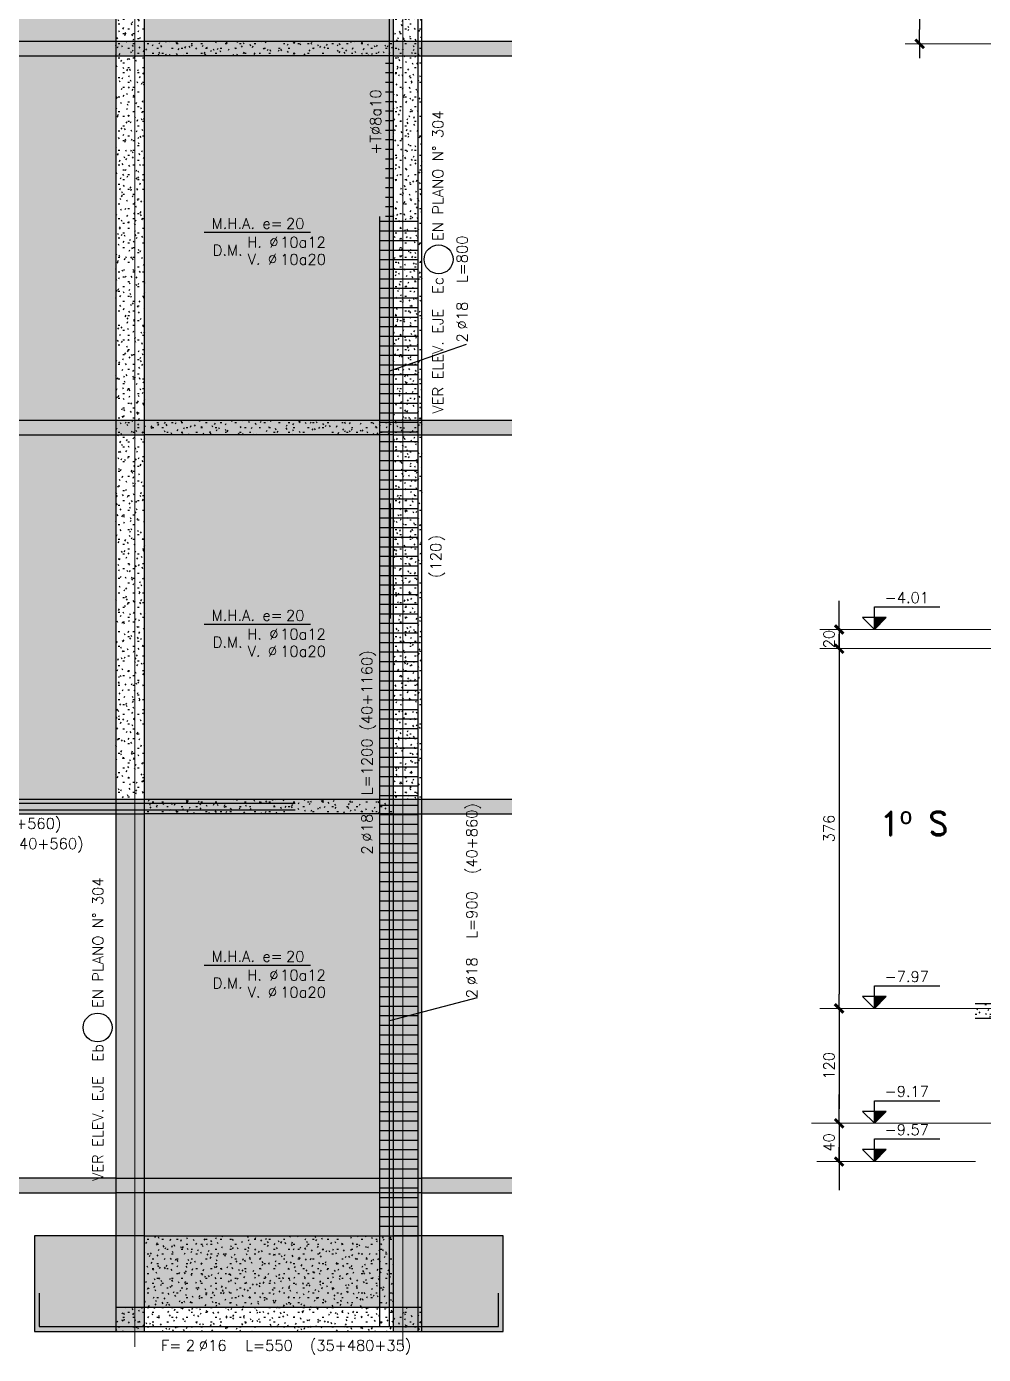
# Model space of a CAD drawing. Extents: x -58 to 5689, y 66 to 4123.
# Drawn here: x 864 to 1864, y 1521 to 2909 of the extents above; entities that cross this region are included whole.
import ezdxf
from ezdxf.enums import TextEntityAlignment as Align

# ---------------------------------------------------------------- set-up
doc = ezdxf.new("R2010")
doc.units = 0
doc.header["$LTSCALE"] = 30
doc.header["$MEASUREMENT"] = 0
doc.layers.get('0').update_dxf_attribs({"linetype": 'CONTINUOUS'})
for name, color, linetype in [("EJE1''$0$fe", 7, 'CONTINUOUS'), ("EJE1''$0$RLA-FE", 7, 'CONTINUOUS'), ("EJE1''$0$RLA-TEXTOS-FE", 9, 'CONTINUOUS'), ("EJE1''$0$TEXTOS-FE", 9, 'CONTINUOUS'), ("EJE1''$0$TEXTOS1", 9, 'CONTINUOUS'), ('EJE1B$0$RLA-TEXTOS2', 6, 'CONTINUOUS')]:
    doc.layers.add(name, color=color, linetype=linetype)
doc.layers.add("EJE1''$0$RLA-ACHURADO", color=30, linetype='CONTINUOUS', transparency=0.7)
doc.layers.add('EJE1B$0$RLA-ACHURADO', color=30, linetype='CONTINUOUS', transparency=0.7)
for name, color, linetype, lineweight in [("EJE1''$0$RLA-CONTORNO", 30, 'CONTINUOUS', 25), ("EJE1''$0$RLA-EJES", 1, 'CONTINUOUS', 9), ('EJE1A$0$RLA-NIVEL-1', 1, 'CONTINUOUS', 9), ('EJE1A$0$RLA-SELLO', 3, 'CONTINUOUS', 9), ('EJE1B$0$RLA-CONTORNO', 30, 'CONTINUOUS', 25), ('EJE1B$0$RLA-NIVEL-1', 1, 'CONTINUOUS', 9), ('EJE1B$0$RLA-SELLO', 3, 'CONTINUOUS', 9)]:
    doc.layers.add(name, color=color, linetype=linetype, lineweight=lineweight)
doc.styles.add("EJE1''$0$ROMANS", font='romans.shx', dxfattribs={"height": 11.25})
doc.styles.add('EJE1A$0$ROMANS', font='romans.shx', dxfattribs={"height": 11.25})
doc.styles.add('EJE1B$0$RomanD', font='romand__.ttf', dxfattribs={"height": 32.5})
doc.styles.add('EJE1B$0$ROMANS', font='romans.shx', dxfattribs={"height": 11.25})
doc.dimstyles.new('EJE1A$0$ING50', dxfattribs={"dimscale": 50, "dimtxt": 0.27, "dimasz": 0.3, "dimexe": 0, "dimexo": 0, "dimgap": 0.1, "dimtad": 1, "dimdec": 1, "dimzin": 12, "dimdsep": 46, "dimtxsty": 'EJE1A$0$ROMANS', "dimblk": 'EJE1A$0$TICK1', "dimblk1": 'EJE1A$0$TICK1', "dimblk2": 'EJE1A$0$TICK1', "dimcen": 0.09, "dimclrd": 2, "dimclre": 1, "dimclrt": 3, "dimadec": 0, "dimazin": 0, "dimtfac": 1, "dimtdec": 0, "dimtix": 1, "dimtmove": 2, "dimatfit": 3, "dimldrblk": 'EJE1A$0$TICK1', "dimfxl": 0, "dimfxlon": 1, "dimtolj": 1, "dimtzin": 0, "dimarcsym": 0})
doc.dimstyles.new('EJE1B$0$ING50', dxfattribs={"dimscale": 50, "dimtxt": 0.27, "dimasz": 0.3, "dimexe": 0, "dimexo": 0, "dimgap": 0.1, "dimtad": 1, "dimdec": 1, "dimzin": 12, "dimdsep": 46, "dimtxsty": 'EJE1B$0$ROMANS', "dimblk": 'EJE1B$0$TICK1', "dimblk1": 'EJE1B$0$TICK1', "dimblk2": 'EJE1B$0$TICK1', "dimcen": 0.09, "dimclrd": 2, "dimclre": 1, "dimclrt": 3, "dimadec": 0, "dimazin": 0, "dimtfac": 1, "dimtdec": 0, "dimtix": 1, "dimtmove": 2, "dimatfit": 3, "dimldrblk": 'EJE1B$0$TICK1', "dimfxl": 0, "dimfxlon": 1, "dimtolj": 1, "dimtzin": 0, "dimarcsym": 0})
pattern_1 = [(0, (-2068.284, -603.987), (20.32, 5.08), [1.676, -13.564, 1.676, -13.564, -81.28]), (0, (-2068.284, -603.987), (20.32, 5.08), [-30.48, 1.676, -28.804, 1.676, -13.564, -35.56]), (0, (-2068.284, -603.987), (20.32, 5.08), [-76.2, 1.676, -8.484, 1.676, -23.724]), (120, (-2060.664, -601.447), (-14.559409, 15.057636), [1.676, -13.564, 1.676, -13.564, -81.28]), (120, (-2060.664, -601.447), (-14.559409, 15.057636), [-30.48, 1.676, -28.804, 1.676, -13.564, -35.56]), (120, (-2060.664, -601.447), (-14.559409, 15.057636), [-76.2, 1.676, -8.484, 1.676, -23.724]), (240, (-2058.124, -591.287), (-5.760591, -20.137636), [1.676, -13.564, 1.676, -13.564, -81.28]), (240, (-2058.124, -591.287), (-5.760591, -20.137636), [-30.48, 1.676, -28.804, 1.676, -13.564, -35.56]), (240, (-2058.124, -591.287), (-5.760591, -20.137636), [-76.2, 1.676, -8.484, 1.676, -23.724])]

# ---------------------------------------------------------------- blocks, each defined once
blk = doc.blocks.new('*U31')
at = {"layer": "EJE1''$0$TEXTOS1", "color": 5}
blk.add_line((-55.6, 0), (55.6, 0), dxfattribs=at)
at = {"layer": "EJE1''$0$TEXTOS-FE", "color": 9, "style": "EJE1''$0$ROMANS"}
for s, p in [('D.M.', (-30.8, -24.4)), ('H. %%C', (5.9, -16)), ('V. %%C', (5.4, -33.8))]:
    blk.add_text(s, height=11.25, dxfattribs=at).set_placement(p, align=Align.CENTER)
at = {"layer": "EJE1''$0$TEXTOS-FE", "color": 9, "style": "EJE1''$0$ROMANS", "flags": 12}
for tag, p in [('MALLA_2', (23.9, -16.1)), ('MALLA_3', (24, -34))]:
    blk.add_attdef(tag, p, '', height=11.2, dxfattribs=at)
at = {"layer": "EJE1''$0$TEXTOS1", "color": 9, "style": "EJE1''$0$ROMANS"}
blk.add_text('M.H.A. e=', height=11.25, dxfattribs=at).set_placement((-10.5, 3.6), align=Align.CENTER)
at = {"layer": "EJE1''$0$TEXTOS1", "color": 9, "style": "EJE1''$0$ROMANS", "flags": 12}
blk.add_attdef('ESPESOR', (30.1, 3.4), '', height=11.2, dxfattribs=at)
blk = doc.blocks.new('*U33')
at = {"layer": "EJE1''$0$RLA-FE"}
for p, q in [((0, 35), (0, 0)), ((480, 0), (480, 35)), ((0, 0), (398.2, 0)), ((398.2, 0), (448.2, 0)), ((448.2, 0), (480, 0))]:
    blk.add_line(p, q, dxfattribs=at)
at = {"layer": "EJE1''$0$RLA-FE", "color": 3, "style": "EJE1''$0$ROMANS"}
for tag, p, flags in [('PHI', (166.7, -25.1), 12), ('DIAM', (176.6, -25.3), 12), ('MINUS', (198.6, -25.3), 13), ('MARK', (212, -25.3), 13), ('TEXTO_FE1', (215.3, -25.3), 8), ('TEXTO_FE2', (282.8, -25.3), 8), ('TIPO', (238.8, -57.9), 13), ('NVECES', (224.9, -76.9), 13), ('NUMFE', (228.9, -96.6), 13), ('CAPA', (237.1, -115.7), 13), ('DESPLAZA', (277.2, -134.2), 13), ('ESPACIO', (283.2, -152.5), 13), ('CANT', (297.1, -171.3), 13)]:
    blk.add_attdef(tag, p, '', height=11.2, dxfattribs=dict(at, flags=flags))
at = {"layer": "EJE1''$0$RLA-FE", "color": 3, "style": "EJE1''$0$ROMANS", "flags": 8}
for tag, p in [('F=', (148.4, -25.3)), ('NUM', (162.8, -25.3))]:
    blk.add_attdef(tag, text='', height=11.2, dxfattribs=at).set_placement(p, align=Align.RIGHT)
blk = doc.blocks.new('*U36')
at = {"layer": "EJE1''$0$RLA-FE"}
for p, q in [((0, 40), (0, 0)), ((0, 0), (778.2, 0)), ((778.2, 0), (828.2, 0)), ((828.2, 0), (860, 0)), ((860, 0), (860, 0))]:
    blk.add_line(p, q, dxfattribs=at)
at = {"layer": "EJE1''$0$RLA-FE", "color": 3, "style": "EJE1''$0$ROMANS"}
for tag, p, flags in [('TIPO', (428.8, -57.9), 13), ('NVECES', (414.9, -76.9), 13), ('PHI', (356.7, -91.6), 12), ('DIAM', (366.6, -91.8), 12), ('MINUS', (388.6, -91.8), 13), ('MARK', (402, -91.8), 13), ('TEXTO_FE1', (405.3, -91.8), 8), ('TEXTO_FE2', (472.8, -91.8), 8), ('NUMFE', (418.9, -96.6), 13), ('CAPA', (427.1, -115.7), 13), ('DESPLAZA', (277.2, -134.2), 13), ('ESPACIO', (283.2, -152.5), 13), ('CANT', (297.1, -171.3), 13)]:
    blk.add_attdef(tag, p, '', height=11.2, dxfattribs=dict(at, flags=flags))
at = {"layer": "EJE1''$0$RLA-FE", "color": 3, "style": "EJE1''$0$ROMANS", "flags": 8}
for tag, p in [('F=', (338.4, -91.8)), ('NUM', (352.8, -91.8))]:
    blk.add_attdef(tag, text='', height=11.2, dxfattribs=at).set_placement(p, align=Align.RIGHT)
blk = doc.blocks.new('*U37')
at = {"layer": "EJE1''$0$RLA-FE"}
for p, q in [((0, 0), (0, 0)), ((0, 0), (718.2, 0)), ((718.2, 0), (768.2, 0)), ((768.2, 0), (800, 0)), ((800, 0), (800, 0))]:
    blk.add_line(p, q, dxfattribs=at)
at = {"layer": "EJE1''$0$RLA-FE", "color": 3, "style": "EJE1''$0$ROMANS"}
for tag, p, flags in [('TIPO', (398.8, -57.9), 13), ('NVECES', (384.9, -76.9), 13), ('PHI', (301.9, -81.5), 12), ('DIAM', (311.8, -81.7), 12), ('MINUS', (333.8, -81.7), 13), ('MARK', (347.2, -81.7), 13), ('TEXTO_FE1', (350.5, -81.7), 8), ('TEXTO_FE2', (418, -81.7), 8), ('NUMFE', (388.9, -96.6), 13), ('CAPA', (397.1, -115.7), 13), ('DESPLAZA', (277.2, -134.2), 13), ('ESPACIO', (283.2, -152.5), 13), ('CANT', (297.1, -171.3), 13)]:
    blk.add_attdef(tag, p, '', height=11.2, dxfattribs=dict(at, flags=flags))
at = {"layer": "EJE1''$0$RLA-FE", "color": 3, "style": "EJE1''$0$ROMANS", "flags": 8}
for tag, p in [('F=', (283.6, -81.7)), ('NUM', (298, -81.7))]:
    blk.add_attdef(tag, text='', height=11.2, dxfattribs=at).set_placement(p, align=Align.RIGHT)
blk = doc.blocks.new('*U39')
at = {"layer": "EJE1''$0$RLA-FE", "color": 6}
blk.add_line((0, -1), (120, -1), dxfattribs=at)
at = {"layer": "EJE1''$0$RLA-FE", "color": 3, "style": "EJE1''$0$ROMANS", "flags": 8}
for tag, p in [('(', (45.7, -54.1)), (')', (84, -54.1)), ('EMP', (64.7, -54.1))]:
    blk.add_attdef(tag, text='', height=11.2, dxfattribs=at).set_placement(p, align=Align.CENTER)
blk = doc.blocks.new('*U40')
at = {"layer": "EJE1''$0$RLA-FE"}
for p, q in [((0, 40), (0, 0)), ((0, 0), (1078.2, 0)), ((1078.2, 0), (1128.2, 0)), ((1128.2, 0), (1160, 0)), ((1160, 0), (1160, 0))]:
    blk.add_line(p, q, dxfattribs=at)
at = {"layer": "EJE1''$0$RLA-FE", "color": 3, "style": "EJE1''$0$ROMANS", "flags": 8}
for tag, p in [('F=', (488.4, 7.8)), ('NUM', (502.8, 7.8))]:
    blk.add_attdef(tag, text='', height=11.2, dxfattribs=at).set_placement(p, align=Align.RIGHT)
at = {"layer": "EJE1''$0$RLA-FE", "color": 3, "style": "EJE1''$0$ROMANS"}
for tag, p, flags in [('PHI', (506.7, 8), 12), ('DIAM', (516.6, 7.8), 12), ('MINUS', (538.6, 7.8), 13), ('MARK', (552, 7.8), 13), ('TEXTO_FE1', (555.3, 7.8), 8), ('TEXTO_FE2', (622.8, 7.8), 8), ('TIPO', (578.8, -57.9), 13), ('NVECES', (564.9, -76.9), 13), ('NUMFE', (568.9, -96.6), 13), ('CAPA', (577.1, -115.7), 13), ('DESPLAZA', (277.2, -134.2), 13), ('ESPACIO', (283.2, -152.5), 13), ('CANT', (297.1, -171.3), 13)]:
    blk.add_attdef(tag, p, '', height=11.2, dxfattribs=dict(at, flags=flags))
blk = doc.blocks.new('*U43')
at = {"layer": "EJE1''$0$RLA-FE"}
for p, q in [((0, 40), (0, 0)), ((0, 0), (478.2, 0)), ((478.2, 0), (528.2, 0)), ((528.2, 0), (560, 0)), ((560, 0), (560, 0))]:
    blk.add_line(p, q, dxfattribs=at)
at = {"layer": "EJE1''$0$RLA-FE", "color": 3, "style": "EJE1''$0$ROMANS", "flags": 8}
for tag, p in [('F=', (106.9, -19.9)), ('NUM', (121.3, -19.9))]:
    blk.add_attdef(tag, text='', height=11.2, dxfattribs=at).set_placement(p, align=Align.RIGHT)
at = {"layer": "EJE1''$0$RLA-FE", "color": 3, "style": "EJE1''$0$ROMANS"}
for tag, p, flags in [('PHI', (125.2, -19.7), 12), ('DIAM', (135.1, -19.9), 12), ('MINUS', (157.1, -19.9), 13), ('MARK', (170.5, -19.9), 13), ('TEXTO_FE1', (173.8, -19.9), 8), ('TEXTO_FE2', (241.3, -19.9), 8), ('TIPO', (278.8, -57.9), 13), ('NVECES', (264.9, -76.9), 13), ('NUMFE', (268.9, -96.6), 13), ('CAPA', (277.1, -115.7), 13), ('DESPLAZA', (277.2, -134.2), 13), ('ESPACIO', (283.2, -152.5), 13), ('CANT', (297.1, -171.3), 13)]:
    blk.add_attdef(tag, p, '', height=11.2, dxfattribs=dict(at, flags=flags))
blk = doc.blocks.new('*U44')
at = {"layer": "EJE1''$0$RLA-FE"}
for p, q in [((0, 40), (0, 0)), ((0, 0), (478.2, 0)), ((478.2, 0), (528.2, 0)), ((528.2, 0), (560, 0)), ((560, 0), (560, 0))]:
    blk.add_line(p, q, dxfattribs=at)
at = {"layer": "EJE1''$0$RLA-FE", "color": 3, "style": "EJE1''$0$ROMANS", "flags": 8}
for tag, p in [('F=', (91.1, -47.9)), ('NUM', (105.5, -47.9))]:
    blk.add_attdef(tag, text='', height=11.2, dxfattribs=at).set_placement(p, align=Align.RIGHT)
at = {"layer": "EJE1''$0$RLA-FE", "color": 3, "style": "EJE1''$0$ROMANS"}
for tag, p, flags in [('PHI', (109.4, -47.7), 12), ('DIAM', (119.3, -47.9), 12), ('MINUS', (141.3, -47.9), 13), ('MARK', (154.7, -47.9), 13), ('TEXTO_FE1', (158, -47.9), 8), ('TEXTO_FE2', (225.5, -47.9), 8), ('TIPO', (278.8, -57.9), 13), ('NVECES', (264.9, -76.9), 13), ('NUMFE', (268.9, -96.6), 13), ('CAPA', (277.1, -115.7), 13), ('DESPLAZA', (277.2, -134.2), 13), ('ESPACIO', (283.2, -152.5), 13), ('CANT', (297.1, -171.3), 13)]:
    blk.add_attdef(tag, p, '', height=11.2, dxfattribs=dict(at, flags=flags))
blk = doc.blocks.new("EJE1''")
at = {"layer": "EJE1''$0$RLA-ACHURADO"}
h = blk.add_hatch(dxfattribs=at)
h.set_pattern_fill('SAND - DENSE', color=256, style=0, pattern_type=2)
h.set_pattern_definition(pattern_1)
h.paths.add_polyline_path([(-2424.52, 391), (-2054.52, 391), (-2054.52, 772), (-2364.52, 772), (-2364.52, 707), (-2424.52, 707), (-2424.52, 772), (-2429.52, 772), (-2429.52, 391)], flags=0)
h.paths.add_polyline_path([(-2024.52, 391), (-1764.52, 391), (-1764.52, 787), (-2024.52, 787), (-2024.52, 772)], flags=0)
h = blk.add_hatch(dxfattribs=at)
h.set_pattern_fill('SAND - DENSE', color=256, style=0, pattern_type=2)
h.set_pattern_definition(pattern_1)
h.paths.add_polyline_path([(-2024.52, 391), (-2024.52, 787), (-2054.52, 787), (-2054.52, 391)], flags=0)
h = blk.add_hatch(dxfattribs=at)
h.set_pattern_fill('SAND - DENSE', color=256, style=0, pattern_type=2)
h.set_pattern_definition(pattern_1)
h.paths.add_polyline_path([(-1734.52, 391), (-1734.52, 787), (-1764.52, 787), (-1764.52, 391)], flags=0)
h = blk.add_hatch(dxfattribs=at)
h.set_pattern_fill('SAND - DENSE', color=256, style=0, pattern_type=2)
h.set_pattern_definition(pattern_1)
h.paths.add_polyline_path([(-2054.52, -5), (-2054.52, 376), (-2364.52, 376), (-2364.52, 311), (-2424.52, 311), (-2424.52, 376), (-2429.52, 376), (-2429.52, -5)], flags=0)
h.paths.add_polyline_path([(-2024.52, -5), (-1764.52, -5), (-1764.52, 391), (-2024.52, 391), (-2024.52, 307.29)], flags=0)
h = blk.add_hatch(dxfattribs=at)
h.set_pattern_fill('SAND - DENSE', color=256, style=0, pattern_type=2)
h.set_pattern_definition(pattern_1)
h.paths.add_polyline_path([(-2024.52, 376), (-2024.52, 391), (-2429.52, 391), (-2429.52, 376)], flags=0)
h.paths.add_polyline_path([(-1764.52, 376), (-1640.39, 376), (-1640.39, 391), (-1764.52, 391)], flags=0)
h = blk.add_hatch(dxfattribs=at)
h.set_pattern_fill('SAND - DENSE', color=256, style=0, pattern_type=2)
h.set_pattern_definition(pattern_1)
h.paths.add_polyline_path([(-2024.52, -5), (-2024.52, 391), (-2054.52, 391), (-2054.52, -5)], flags=0)
h = blk.add_hatch(dxfattribs=at)
h.set_pattern_fill('SAND - DENSE', color=256, style=0, pattern_type=2)
h.set_pattern_definition(pattern_1)
h.paths.add_polyline_path([(-2024.52, 376), (-1764.52, 376), (-1764.52, 391), (-2024.52, 391)], flags=0)
h = blk.add_hatch(dxfattribs=at)
h.set_pattern_fill('SAND - DENSE', color=256, style=0, pattern_type=2)
h.set_pattern_definition(pattern_1)
h.paths.add_polyline_path([(-1764.52, -5), (-1734.52, -5), (-1734.52, 391), (-1764.52, 391), (-1764.52, 307.29)], flags=0)
h = blk.add_hatch(dxfattribs=at)
h.set_pattern_fill('SAND - DENSE', color=256, style=0, pattern_type=2)
h.set_pattern_definition(pattern_1)
h.paths.add_polyline_path([(-2364.52, -401), (-2054.52, -401), (-2054.52, -20), (-2364.52, -20), (-2364.52, -85), (-2424.52, -85), (-2424.52, -20), (-2429.52, -20), (-2429.52, -401), (-2409.52, -401)], flags=0)
h.paths.add_polyline_path([(-2024.52, -401), (-1764.52, -401), (-1764.52, -5), (-2024.52, -5), (-2024.52, -391.37)], flags=0)
h = blk.add_hatch(dxfattribs=at)
h.set_pattern_fill('SAND - DENSE', color=256, style=0, pattern_type=2)
h.set_pattern_definition(pattern_1)
h.paths.add_polyline_path([(-2024.52, -20), (-2024.52, -5), (-2429.52, -5), (-2429.52, -20)], flags=0)
h.paths.add_polyline_path([(-1764.52, -20), (-1640.39, -20), (-1640.39, -5), (-1764.52, -5)], flags=0)
h = blk.add_hatch(dxfattribs=at)
h.set_pattern_fill('SAND - DENSE', color=256, style=0, pattern_type=2)
h.set_pattern_definition(pattern_1)
h.paths.add_polyline_path([(-2024.52, -401), (-2024.52, -5), (-2054.52, -5), (-2054.52, -401)], flags=0)
h = blk.add_hatch(dxfattribs=at)
h.set_pattern_fill('SAND - DENSE', color=256, style=0, pattern_type=2)
h.set_pattern_definition(pattern_1)
h.paths.add_polyline_path([(-2024.52, -20), (-1764.52, -20), (-1764.52, -5), (-2024.52, -5)], flags=0)
h = blk.add_hatch(dxfattribs=at)
h.set_pattern_fill('SAND - DENSE', color=256, style=0, pattern_type=2)
h.set_pattern_definition(pattern_1)
h.paths.add_polyline_path([(-1734.52, -401), (-1734.52, -5), (-1764.52, -5), (-1764.52, -401)], flags=0)
h = blk.add_hatch(dxfattribs=at)
h.set_pattern_fill('SAND - DENSE', color=256, style=0, pattern_type=2)
h.set_pattern_definition(pattern_1)
h.paths.add_polyline_path([(-1640.39, -416), (-1640.39, -401), (-1764.52, -401), (-1764.52, -416)], flags=0)
h.paths.add_polyline_path([(-2429.52, -416), (-2024.52, -416), (-2024.52, -401), (-2429.52, -401)], flags=0)
h = blk.add_hatch(dxfattribs=at)
h.set_pattern_fill('SAND - DENSE', color=256, style=0, pattern_type=2)
h.set_pattern_definition(pattern_1)
h.paths.add_polyline_path([(-2024.52, -932), (-2024.52, -401), (-2054.52, -401), (-2054.52, -932)], flags=0)
h = blk.add_hatch(dxfattribs=at)
h.set_pattern_fill('SAND - DENSE', color=256, style=0, pattern_type=2)
h.set_pattern_definition(pattern_1)
h.paths.add_polyline_path([(-1764.52, -932), (-1764.52, -401), (-2024.52, -401), (-2024.52, -932)], flags=0)
h = blk.add_hatch(dxfattribs=at)
h.set_pattern_fill('SAND - DENSE', color=256, style=0, pattern_type=2)
h.set_pattern_definition(pattern_1)
h.paths.add_polyline_path([(-2024.52, -416), (-1764.52, -416), (-1764.52, -401), (-2024.52, -401)], flags=0)
h = blk.add_hatch(dxfattribs=at)
h.set_pattern_fill('SAND - DENSE', color=256, style=0, pattern_type=2)
h.set_pattern_definition(pattern_1)
h.paths.add_polyline_path([(-1734.52, -932), (-1734.52, -401), (-1764.52, -401), (-1764.52, -932)], flags=0)
h = blk.add_hatch(dxfattribs=at)
h.set_pattern_fill('SAND - DENSE', color=256, style=0, pattern_type=2)
h.set_pattern_definition(pattern_1)
h.paths.add_polyline_path([(-1734.52, -812), (-1640.39, -812), (-1640.39, -797), (-1734.52, -797)], flags=0)
h.paths.add_polyline_path([(-2429.52, -812), (-2054.52, -812), (-2054.52, -797), (-2429.52, -797)], flags=0)
h = blk.add_hatch(dxfattribs=at)
h.set_pattern_fill('SAND - DENSE', color=256, style=0, pattern_type=2)
h.set_pattern_definition(pattern_1)
h.paths.add_polyline_path([(-2024.52, -957), (-2024.52, -857), (-2139.52, -857), (-2139.52, -957)], flags=0)
h.paths.add_polyline_path([(-1764.52, -957), (-1649.52, -957), (-1649.52, -857), (-1764.52, -857)], flags=0)
h = blk.add_hatch(dxfattribs=at)
h.set_pattern_fill('SAND - DENSE', color=256, style=0, pattern_type=2)
h.set_pattern_definition(pattern_1)
h.paths.add_polyline_path([(-1764.52, -932), (-1764.52, -857), (-2024.52, -857), (-2024.52, -932)], flags=0)
h = blk.add_hatch(dxfattribs=at)
h.set_pattern_fill('SAND - DENSE', color=256, style=0, pattern_type=2)
h.set_pattern_definition(pattern_1)
h.paths.add_polyline_path([(-2054.52, -957), (-1734.52, -957), (-1734.52, -932), (-2054.52, -932)], flags=0)
at = {"layer": "EJE1''$0$fe", "color": 1}
for p, q in [((-1764.52, 368), (-1772.52, 368)), ((-1764.52, 358), (-1772.52, 358)), ((-1764.52, 348), (-1772.52, 348)), ((-1764.52, 338), (-1772.52, 338)), ((-1764.52, 328), (-1772.52, 328)), ((-1764.52, 318), (-1772.52, 318)), ((-1764.52, 308), (-1772.52, 308)), ((-1764.52, 298), (-1772.52, 298)), ((-1764.52, 288), (-1772.52, 288)), ((-1764.52, 278), (-1772.52, 278)), ((-1764.52, 268), (-1772.52, 268)), ((-1764.52, 258), (-1772.52, 258)), ((-1764.52, 248), (-1772.52, 248)), ((-1764.52, 238), (-1772.52, 238)), ((-1764.52, 228), (-1772.52, 228)), ((-1764.52, 218), (-1772.52, 218)), ((-1764.52, 208), (-1772.52, 208))]:
    blk.add_line(p, q, dxfattribs=at)
at = {"layer": "EJE1''$0$RLA-CONTORNO"}
for p, q in [((-2024.52, -957), (-2024.52, 1183)), ((-1764.52, 1183), (-1764.52, -20)), ((-2054.52, 787), (-2054.52, -957)), ((-1738.52, -957), (-1738.52, 787)), ((-1734.52, -957), (-1734.52, 787)), ((-2024.52, 391), (-2429.52, 391)), ((-1764.52, 391), (-2024.52, 391)), ((-1640.39, 391), (-1764.52, 391)), ((-2364.52, 376), (-2024.52, 376)), ((-1764.52, 376), (-2024.52, 376)), ((-1764.52, 376), (-1640.39, 376)), ((-2024.52, -5), (-2429.52, -5)), ((-1764.52, -5), (-2024.52, -5)), ((-1640.39, -5), (-1764.52, -5)), ((-1764.52, -5), (-1764.52, -957)), ((-2364.52, -20), (-2024.52, -20)), ((-1764.52, -20), (-2024.52, -20)), ((-1764.52, -20), (-1640.39, -20)), ((-2024.52, -401), (-2429.52, -401)), ((-1764.52, -401), (-2024.52, -401)), ((-1640.39, -401), (-1764.52, -401)), ((-2369.52, -416), (-2024.52, -416)), ((-1764.52, -416), (-2024.52, -416)), ((-1764.52, -416), (-1640.39, -416)), ((-2054.52, -797), (-2429.52, -797)), ((-2054.52, -797), (-1734.52, -797)), ((-1640.39, -797), (-1734.52, -797)), ((-2429.52, -812), (-2054.52, -812)), ((-1734.52, -812), (-2054.52, -812)), ((-1734.52, -812), (-1640.39, -812)), ((-2024.52, -857), (-2139.52, -857)), ((-2139.52, -857), (-2139.52, -957)), ((-2024.52, -857), (-1764.52, -857)), ((-1649.52, -857), (-1764.52, -857)), ((-1649.52, -957), (-1649.52, -857)), ((-1734.52, -932), (-2054.52, -932)), ((-2139.52, -957), (-1649.52, -957))]:
    blk.add_line(p, q, dxfattribs=at)
at = {"layer": "EJE1''$0$RLA-EJES"}
for p, q in [((-2034.52, -973.11), (-2034.52, 1463)), ((-1754.52, -973.11), (-1754.52, 1463))]:
    blk.add_line(p, q, dxfattribs=at)
at = {"layer": "EJE1''$0$RLA-FE", "color": 1}
for p, q in [((-1778.52, 203), (-1738.52, 203)), ((-1778.52, 193), (-1738.52, 193)), ((-1778.52, 183), (-1738.52, 183)), ((-1778.52, 173), (-1738.52, 173)), ((-1778.52, 163), (-1738.52, 163)), ((-1778.52, 153), (-1738.52, 153)), ((-1778.52, 143), (-1738.52, 143)), ((-1778.52, 133), (-1738.52, 133)), ((-1778.52, 123), (-1738.52, 123)), ((-1778.52, 113), (-1738.52, 113)), ((-1778.52, 103), (-1738.52, 103)), ((-1778.52, 93), (-1738.52, 93)), ((-1778.52, 83), (-1738.52, 83)), ((-1778.52, 73), (-1738.52, 73)), ((-1778.52, 63), (-1738.52, 63)), ((-1778.52, 53), (-1738.52, 53)), ((-1778.52, 43), (-1738.52, 43)), ((-1778.52, 33), (-1738.52, 33)), ((-1778.52, 23), (-1738.52, 23)), ((-1778.52, 13), (-1738.52, 13)), ((-1778.52, 3), (-1738.52, 3)), ((-1778.52, -7), (-1738.52, -7)), ((-1778.52, -17), (-1738.52, -17)), ((-1778.52, -27), (-1738.52, -27)), ((-1778.52, -37), (-1738.52, -37)), ((-1778.52, -47), (-1738.52, -47)), ((-1778.52, -57), (-1738.52, -57)), ((-1778.52, -67), (-1738.52, -67)), ((-1778.52, -77), (-1738.52, -77)), ((-1778.52, -87), (-1738.52, -87)), ((-1778.52, -97), (-1738.52, -97)), ((-1778.52, -107), (-1738.52, -107)), ((-1778.52, -117), (-1738.52, -117)), ((-1778.52, -127), (-1738.52, -127)), ((-1778.52, -137), (-1738.52, -137)), ((-1778.52, -147), (-1738.52, -147)), ((-1778.52, -157), (-1738.52, -157)), ((-1778.52, -167), (-1738.52, -167)), ((-1778.52, -177), (-1738.52, -177)), ((-1778.52, -187), (-1738.52, -187)), ((-1778.52, -197), (-1738.52, -197)), ((-1778.52, -207), (-1738.52, -207)), ((-1778.52, -217), (-1738.52, -217)), ((-1778.52, -227), (-1738.52, -227)), ((-1778.52, -237), (-1738.52, -237)), ((-1778.52, -247), (-1738.52, -247)), ((-1778.52, -257), (-1738.52, -257)), ((-1778.52, -267), (-1738.52, -267)), ((-1778.52, -277), (-1738.52, -277)), ((-1778.52, -287), (-1738.52, -287)), ((-1778.52, -297), (-1738.52, -297)), ((-1778.52, -307), (-1738.52, -307)), ((-1778.52, -317), (-1738.52, -317)), ((-1778.52, -327), (-1738.52, -327)), ((-1778.52, -337), (-1738.52, -337)), ((-1778.52, -347), (-1738.52, -347)), ((-1778.52, -357), (-1738.52, -357)), ((-1778.52, -367), (-1738.52, -367)), ((-1778.52, -377), (-1738.52, -377)), ((-1778.52, -387), (-1738.52, -387)), ((-1778.52, -397), (-1738.52, -397)), ((-1778.52, -407), (-1738.52, -407)), ((-1778.52, -417), (-1738.52, -417)), ((-1778.52, -427), (-1738.52, -427)), ((-1778.52, -437), (-1738.52, -437)), ((-1778.52, -447), (-1738.52, -447)), ((-1778.52, -457), (-1738.52, -457)), ((-1778.52, -467), (-1738.52, -467)), ((-1778.52, -477), (-1738.52, -477)), ((-1778.52, -487), (-1738.52, -487)), ((-1778.52, -497), (-1738.52, -497)), ((-1778.52, -507), (-1738.52, -507)), ((-1778.52, -517), (-1738.52, -517)), ((-1778.52, -527), (-1738.52, -527)), ((-1778.52, -537), (-1738.52, -537)), ((-1778.52, -547), (-1738.52, -547)), ((-1778.52, -557), (-1738.52, -557)), ((-1778.52, -567), (-1738.52, -567)), ((-1778.52, -577), (-1738.52, -577)), ((-1778.52, -587), (-1738.52, -587)), ((-1778.52, -597), (-1738.52, -597)), ((-1778.52, -607), (-1738.52, -607)), ((-1778.52, -617), (-1738.52, -617)), ((-1778.52, -627), (-1738.52, -627)), ((-1778.52, -637), (-1738.52, -637)), ((-1778.52, -647), (-1738.52, -647)), ((-1778.52, -657), (-1738.52, -657)), ((-1778.52, -667), (-1738.52, -667)), ((-1778.52, -677), (-1738.52, -677)), ((-1778.52, -687), (-1738.52, -687)), ((-1778.52, -697), (-1738.52, -697)), ((-1778.52, -707), (-1738.52, -707)), ((-1778.52, -717), (-1738.52, -717)), ((-1778.52, -727), (-1738.52, -727)), ((-1778.52, -737), (-1738.52, -737)), ((-1778.52, -747), (-1738.52, -747)), ((-1778.52, -757), (-1738.52, -757)), ((-1778.52, -767), (-1738.52, -767)), ((-1778.52, -777), (-1738.52, -777)), ((-1778.52, -787), (-1738.52, -787)), ((-1778.52, -797), (-1738.52, -797)), ((-1778.52, -807), (-1738.52, -807)), ((-1778.52, -817), (-1738.52, -817)), ((-1778.52, -827), (-1738.52, -827)), ((-1778.52, -837), (-1738.52, -837)), ((-1778.52, -847), (-1738.52, -847)), ((-1778.52, -857), (-1738.52, -857))]:
    blk.add_line(p, q, dxfattribs=at)
at = {"layer": "EJE1''$0$RLA-FE", "color": 2}
for p, q in [((-1688.12, 74.25), (-1768.52, 46.51)), ((-1676.72, -608.26), (-1768.52, -632.52))]:
    blk.add_line(p, q, dxfattribs=at)
at = {"layer": "EJE1''$0$RLA-TEXTOS-FE", "color": 2}
for centre in [(-1717.08, 163.23), (-2073.53, -639.43)]:
    blk.add_circle(centre, 15.07, dxfattribs=at)
ref = blk.add_blockref('*U31', (-1906.67, 191.54))
ref.add_attrib('ESPESOR', '20', (-1876.61, 194.98), dxfattribs={"layer": "EJE1''$0$TEXTOS1", "color": 9, "height": 11.25, "style": "EJE1''$0$ROMANS"})
ref.add_attrib('MALLA_2', '10a12', (-1882.76, 175.47), dxfattribs={"layer": "EJE1''$0$TEXTOS-FE", "color": 9, "height": 11.25, "style": "EJE1''$0$ROMANS"})
ref.add_attrib('MALLA_3', '10a20', (-1882.63, 157.57), dxfattribs={"layer": "EJE1''$0$TEXTOS-FE", "color": 9, "height": 11.25, "style": "EJE1''$0$ROMANS"})
ref = blk.add_blockref('*U31', (-1906.67, -217.95))
ref.add_attrib('ESPESOR', '20', (-1876.61, -214.51), dxfattribs={"layer": "EJE1''$0$TEXTOS1", "color": 9, "height": 11.25, "style": "EJE1''$0$ROMANS"})
ref.add_attrib('MALLA_2', '10a12', (-1882.76, -234.03), dxfattribs={"layer": "EJE1''$0$TEXTOS-FE", "color": 9, "height": 11.25, "style": "EJE1''$0$ROMANS"})
ref.add_attrib('MALLA_3', '10a20', (-1882.63, -251.93), dxfattribs={"layer": "EJE1''$0$TEXTOS-FE", "color": 9, "height": 11.25, "style": "EJE1''$0$ROMANS"})
ref = blk.add_blockref('*U31', (-1906.67, -574.24))
ref.add_attrib('ESPESOR', '20', (-1876.61, -570.8), dxfattribs={"layer": "EJE1''$0$TEXTOS1", "color": 9, "height": 11.25, "style": "EJE1''$0$ROMANS"})
ref.add_attrib('MALLA_2', '10a12', (-1882.76, -590.32), dxfattribs={"layer": "EJE1''$0$TEXTOS-FE", "color": 9, "height": 11.25, "style": "EJE1''$0$ROMANS"})
ref.add_attrib('MALLA_3', '10a20', (-1882.63, -608.22), dxfattribs={"layer": "EJE1''$0$TEXTOS-FE", "color": 9, "height": 11.25, "style": "EJE1''$0$ROMANS"})
at = {"layer": "EJE1''$0$RLA-FE"}
ref = blk.add_blockref('*U37', (-1768.52, -212), dxfattribs=dict(at, rotation=90))
ref.add_attrib('DIAM', '18', (-1686.85, 99.76), dxfattribs={"color": 3, "height": 11.25, "rotation": 90, "style": "EJE1''$0$ROMANS"})
ref.add_attrib('NUM', '2', dxfattribs={"color": 3, "height": 11.25, "rotation": 90, "style": "EJE1''$0$ROMANS"}).set_placement((-1686.85, 86.01), align=Align.RIGHT)
ref.add_attrib('TEXTO_FE1', 'L=800', (-1686.85, 138.47), dxfattribs={"color": 3, "height": 11.25, "rotation": 90, "style": "EJE1''$0$ROMANS"})
ref.add_attrib('PHI', '%%C', (-1687.06, 89.9), dxfattribs={"color": 3, "height": 11.25, "rotation": 90, "style": "EJE1''$0$ROMANS"})
ref = blk.add_blockref('*U40', (-1778.52, -952), dxfattribs=dict(at, rotation=90))
ref.add_attrib('DIAM', '18', (-1786.34, -435.4), dxfattribs={"color": 3, "height": 11.25, "rotation": 90, "style": "EJE1''$0$ROMANS"})
ref.add_attrib('NUM', '2', dxfattribs={"color": 3, "height": 11.25, "rotation": 90, "style": "EJE1''$0$ROMANS"}).set_placement((-1786.34, -449.15), align=Align.RIGHT)
ref.add_attrib('TEXTO_FE1', 'L=1200', (-1786.34, -396.69), dxfattribs={"color": 3, "height": 11.25, "rotation": 90, "style": "EJE1''$0$ROMANS"})
ref.add_attrib('TEXTO_FE2', '(40+1160)', (-1786.36, -329.17), dxfattribs={"color": 3, "height": 11.25, "rotation": 90, "style": "EJE1''$0$ROMANS"})
ref.add_attrib('PHI', '%%C', (-1786.56, -445.26), dxfattribs={"color": 3, "height": 11.25, "rotation": 90, "style": "EJE1''$0$ROMANS"})
ref = blk.add_blockref('*U36', (-1768.52, -952), dxfattribs=dict(at, rotation=90))
ref.add_attrib('DIAM', '18', (-1676.72, -585.4), dxfattribs={"color": 3, "height": 11.25, "rotation": 90, "style": "EJE1''$0$ROMANS"})
ref.add_attrib('NUM', '2', dxfattribs={"color": 3, "height": 11.25, "rotation": 90, "style": "EJE1''$0$ROMANS"}).set_placement((-1676.72, -599.15), align=Align.RIGHT)
ref.add_attrib('TEXTO_FE1', 'L=900', (-1676.72, -546.69), dxfattribs={"color": 3, "height": 11.25, "rotation": 90, "style": "EJE1''$0$ROMANS"})
ref.add_attrib('TEXTO_FE2', '(40+860)', (-1676.73, -479.17), dxfattribs={"color": 3, "height": 11.25, "rotation": 90, "style": "EJE1''$0$ROMANS"})
ref.add_attrib('PHI', '%%C', (-1676.93, -595.26), dxfattribs={"color": 3, "height": 11.25, "rotation": 90, "style": "EJE1''$0$ROMANS"})
ref = blk.add_blockref('*U39', (-1768.52, -212), dxfattribs=dict(at, rotation=90))
ref.add_attrib('EMP', '120', dxfattribs={"color": 3, "height": 11.25, "rotation": 90, "style": "EJE1''$0$ROMANS"}).set_placement((-1714.39, -147.32), align=Align.CENTER)
ref.add_attrib('(', '(', dxfattribs={"color": 3, "height": 11.25, "rotation": 90, "style": "EJE1''$0$ROMANS"}).set_placement((-1714.39, -166.34), align=Align.CENTER)
ref.add_attrib(')', ')', dxfattribs={"color": 3, "height": 11.25, "rotation": 90, "style": "EJE1''$0$ROMANS"}).set_placement((-1714.39, -128.01), align=Align.CENTER)
ref = blk.add_blockref('*U44', (-2427.02, -405), dxfattribs=at)
ref.add_attrib('DIAM', '18', (-2307.74, -452.89), dxfattribs={"color": 3, "height": 11.25, "style": "EJE1''$0$ROMANS"})
ref.add_attrib('NUM', '2', dxfattribs={"color": 3, "height": 11.25, "style": "EJE1''$0$ROMANS"}).set_placement((-2321.49, -452.89), align=Align.RIGHT)
ref.add_attrib('TEXTO_FE1', 'L=600', (-2269.03, -452.89), dxfattribs={"color": 3, "height": 11.25, "style": "EJE1''$0$ROMANS"})
ref.add_attrib('TEXTO_FE2', '(2°C)(40+560)', (-2201.51, -452.88), dxfattribs={"color": 3, "height": 11.25, "style": "EJE1''$0$ROMANS"})
ref.add_attrib('PHI', '%%C', (-2317.59, -452.68), dxfattribs={"color": 3, "height": 11.25, "style": "EJE1''$0$ROMANS"})
ref.add_attrib('F=', '+', dxfattribs={"color": 3, "height": 11.25, "style": "EJE1''$0$ROMANS"}).set_placement((-2335.9, -452.89), align=Align.RIGHT)
ref = blk.add_blockref('*U43', (-2427.02, -412), dxfattribs=at)
ref.add_attrib('DIAM', '18', (-2291.96, -431.89), dxfattribs={"color": 3, "height": 11.25, "style": "EJE1''$0$ROMANS"})
ref.add_attrib('NUM', '2', dxfattribs={"color": 3, "height": 11.25, "style": "EJE1''$0$ROMANS"}).set_placement((-2305.71, -431.89), align=Align.RIGHT)
ref.add_attrib('TEXTO_FE1', 'L=600', (-2253.25, -431.89), dxfattribs={"color": 3, "height": 11.25, "style": "EJE1''$0$ROMANS"})
ref.add_attrib('TEXTO_FE2', '(40+560)', (-2185.73, -431.88), dxfattribs={"color": 3, "height": 11.25, "style": "EJE1''$0$ROMANS"})
ref.add_attrib('PHI', '%%C', (-2301.82, -431.68), dxfattribs={"color": 3, "height": 11.25, "style": "EJE1''$0$ROMANS"})
ref = blk.add_blockref('*U33', (-2134.52, -952), dxfattribs=at)
ref.add_attrib('DIAM', '16', (-1957.92, -977.3), dxfattribs={"color": 3, "height": 11.25, "style": "EJE1''$0$ROMANS"})
ref.add_attrib('NUM', '2', dxfattribs={"color": 3, "height": 11.25, "style": "EJE1''$0$ROMANS"}).set_placement((-1971.67, -977.3), align=Align.RIGHT)
ref.add_attrib('TEXTO_FE1', 'L=550', (-1919.21, -977.3), dxfattribs={"color": 3, "height": 11.25, "style": "EJE1''$0$ROMANS"})
ref.add_attrib('TEXTO_FE2', '(35+480+35)', (-1851.69, -977.28), dxfattribs={"color": 3, "height": 11.25, "style": "EJE1''$0$ROMANS"})
ref.add_attrib('PHI', '%%C', (-1967.77, -977.08), dxfattribs={"color": 3, "height": 11.25, "style": "EJE1''$0$ROMANS"})
ref.add_attrib('F=', 'F=', dxfattribs={"color": 3, "height": 11.25, "style": "EJE1''$0$ROMANS"}).set_placement((-1986.08, -977.3), align=Align.RIGHT)
at = {"layer": "EJE1''$0$RLA-TEXTOS-FE", "color": 9, "style": "EJE1''$0$ROMANS"}
blk.add_text('+T%%C8a10', height=11.25, rotation=90, dxfattribs=at).set_placement((-1777.23, 306.78), align=Align.CENTER)
for s, p in [('VER ELEV. EJE  Ec   EN PLANO N%%D 304', (-1712.15, 2.08)), ('VER ELEV. EJE  Eb   EN PLANO N%%D 304', (-2067.61, -799.86))]:
    blk.add_text(s, height=11.25, rotation=90, dxfattribs=at).set_placement(p)
blk = doc.blocks.new('EJE1A$0$TICK1')
at = {"color": 2}
for points in [[(0, 0), (-1, 0)], [(0, 0), (1, 0)]]:
    blk.add_lwpolyline(points, dxfattribs=at)
at = {"color": 2, "const_width": 0.2}
blk.add_lwpolyline([(-0.3, -0.3), (0.3, 0.3)], dxfattribs=at)
blk = doc.blocks.new('EJE1A$0$DIMBLOCK5-EJE 1A')
at = {"color": 2, "lineweight": -2, "transparency": 16777216}
blk.add_line((527.7, -536), (527.7, -626), dxfattribs=at)
at = {"color": 2, "lineweight": -2, "transparency": 16777216, "xscale": 15, "yscale": 15, "zscale": 15}
for p, rotation in [((527.7, -521), 90), ((527.7, -641), 270)]:
    blk.add_blockref('EJE1A$0$TICK1', p, dxfattribs=dict(at, rotation=rotation))
at = {"color": 3, "transparency": 16777216, "insert": (517.1, -581), "char_height": 11.25, "attachment_point": 5, "rotation": 90, "style": 'EJE1A$0$ROMANS'}
blk.add_mtext('\\A1;120', dxfattribs=at)
blk = doc.blocks.new('EJE1B$0$TICK1')
at = {"color": 2}
for points in [[(0, 0), (-1, 0)], [(0, 0), (1, 0)]]:
    blk.add_lwpolyline(points, dxfattribs=at)
at = {"color": 2, "const_width": 0.2}
blk.add_lwpolyline([(-0.3, -0.3), (0.3, 0.3)], dxfattribs=at)
blk = doc.blocks.new('EJE1B$0$DIMBLOCK5-EJE 1b')
at = {"color": 2, "lineweight": -2, "transparency": 16777216}
for p, q in [((-2696.6, -386), (-2696.6, -371)), ((-2696.6, -401), (-2696.6, -421)), ((-2696.6, -436), (-2696.6, -451))]:
    blk.add_line(p, q, dxfattribs=at)
at = {"color": 2, "lineweight": -2, "transparency": 16777216, "xscale": 15, "yscale": 15, "zscale": 15}
for p, rotation in [((-2696.6, -401), 270), ((-2696.6, -421), 90)]:
    blk.add_blockref('EJE1B$0$TICK1', p, dxfattribs=dict(at, rotation=rotation))
at = {"color": 3, "transparency": 16777216, "insert": (-2707.2, -411), "char_height": 11.25, "attachment_point": 5, "rotation": 90, "style": 'EJE1B$0$ROMANS'}
blk.add_mtext('\\A1;20', dxfattribs=at)
blk = doc.blocks.new('EJE1B$0$DIMBLOCK6-EJE 1b')
at = {"color": 2, "lineweight": -2, "transparency": 16777216}
blk.add_line((-2696.6, -436), (-2696.6, -782), dxfattribs=at)
at = {"color": 2, "lineweight": -2, "transparency": 16777216, "xscale": 15, "yscale": 15, "zscale": 15}
for p, rotation in [((-2696.6, -421), 90), ((-2696.6, -797), 270)]:
    blk.add_blockref('EJE1B$0$TICK1', p, dxfattribs=dict(at, rotation=rotation))
at = {"color": 3, "transparency": 16777216, "insert": (-2707.2, -609), "char_height": 11.25, "attachment_point": 5, "rotation": 90, "style": 'EJE1B$0$ROMANS'}
blk.add_mtext('\\A1;376', dxfattribs=at)
blk = doc.blocks.new('EJE1B$0$DIMBLOCK7-EJE 1b')
at = {"color": 2, "lineweight": -2, "transparency": 16777216}
blk.add_line((-2696.6, -812), (-2696.6, -902), dxfattribs=at)
at = {"color": 2, "lineweight": -2, "transparency": 16777216, "xscale": 15, "yscale": 15, "zscale": 15}
for p, rotation in [((-2696.6, -797), 90), ((-2696.6, -917), 270)]:
    blk.add_blockref('EJE1B$0$TICK1', p, dxfattribs=dict(at, rotation=rotation))
at = {"color": 3, "transparency": 16777216, "insert": (-2707.2, -857), "char_height": 11.25, "attachment_point": 5, "rotation": 90, "style": 'EJE1B$0$ROMANS'}
blk.add_mtext('\\A1;120', dxfattribs=at)
blk = doc.blocks.new('EJE1B$0$DIMBLOCK8-EJE 1b')
at = {"color": 2, "lineweight": -2, "transparency": 16777216}
for p, q in [((-2696.6, -902), (-2696.6, -887)), ((-2696.6, -917), (-2696.6, -957)), ((-2696.6, -972), (-2696.6, -987))]:
    blk.add_line(p, q, dxfattribs=at)
at = {"color": 2, "lineweight": -2, "transparency": 16777216, "xscale": 15, "yscale": 15, "zscale": 15}
for p, rotation in [((-2696.6, -917), 270), ((-2696.6, -957), 90)]:
    blk.add_blockref('EJE1B$0$TICK1', p, dxfattribs=dict(at, rotation=rotation))
at = {"color": 3, "transparency": 16777216, "insert": (-2707.2, -937), "char_height": 11.25, "attachment_point": 5, "rotation": 90, "style": 'EJE1B$0$ROMANS'}
blk.add_mtext('\\A1;40', dxfattribs=at)
blk = doc.blocks.new('EJE1B$0$nivel-el')
blk.add_hatch(color=1).paths.add_polyline_path([(0, 0), (12.5, 12.5), (0, 12.5)])
at = {"color": 3}
blk.add_lwpolyline([(0, 0), (12.5, 12.5), (-12.5, 12.5), (0, 0), (0, 23.61), (68.35, 23.61)], dxfattribs=at)
blk.add_lwpolyline([(0, 0), (12.5, 12.5), (0, 12.5), (0, 0)])
at = {"color": 3, "style": 'EJE1B$0$ROMANS', "flags": 4}
blk.add_attdef('%%P0.00', text='', height=11.25, dxfattribs=at).set_placement((33.96, 27.67), align=Align.CENTER)
blk = doc.blocks.new('EJE1A')
at = {"layer": 'EJE1A$0$RLA-NIVEL-1'}
blk.add_line((1941.98, -641), (512.69, -641), dxfattribs=at)
at = {"layer": 'EJE1A$0$RLA-SELLO'}
blk.add_line((512.69, -641), (709.69, -641), dxfattribs=at)
dim = blk.add_linear_dim(base=(527.69, -641), p1=(532.69, -521), p2=(532.69, -641), angle=90, dimstyle='EJE1A$0$ING50')
dim.commit()
dim.dimension.update_dxf_attribs({"geometry": 'EJE1A$0$DIMBLOCK5-EJE 1A', "text_midpoint": (517.06, -581)})
blk = doc.blocks.new('EJE1B')
at = {"layer": 'EJE1B$0$RLA-ACHURADO'}
h = blk.add_hatch(dxfattribs=at)
h.set_pattern_fill('SAND - DENSE', color=256, style=0, pattern_type=2)
h.set_pattern_definition([(0, (-1345.015, -1953.647), (20.32, 5.08), [1.676, -13.564, 1.676, -13.564, -81.28]), (0, (-1345.015, -1953.647), (20.32, 5.08), [-30.48, 1.676, -28.804, 1.676, -13.564, -35.56]), (0, (-1345.015, -1953.647), (20.32, 5.08), [-76.2, 1.676, -8.484, 1.676, -23.724]), (120, (-1337.395, -1951.107), (-14.559409, 15.057636), [1.676, -13.564, 1.676, -13.564, -81.28]), (120, (-1337.395, -1951.107), (-14.559409, 15.057636), [-30.48, 1.676, -28.804, 1.676, -13.564, -35.56]), (120, (-1337.395, -1951.107), (-14.559409, 15.057636), [-76.2, 1.676, -8.484, 1.676, -23.724]), (240, (-1334.855, -1940.947), (-5.760591, -20.137636), [1.676, -13.564, 1.676, -13.564, -81.28]), (240, (-1334.855, -1940.947), (-5.760591, -20.137636), [-30.48, 1.676, -28.804, 1.676, -13.564, -35.56]), (240, (-1334.855, -1940.947), (-5.760591, -20.137636), [-76.2, 1.676, -8.484, 1.676, -23.724])])
h.paths.add_polyline_path([(-2429.52, -807), (-2429.52, -792), (-2554.44, -792), (-2554.44, -807)], flags=0)
at = {"layer": 'EJE1B$0$RLA-CONTORNO'}
for p, q in [((-2429.52, -792), (-2554.44, -792)), ((-2554.44, -807), (-2429.52, -807))]:
    blk.add_line(p, q, dxfattribs=at)
at = {"layer": 'EJE1B$0$RLA-NIVEL-1'}
for p, q in [((-2716.8, -401), (-2520.23, -401)), ((-2716.8, -421), (-2520.23, -421)), ((-2716.8, -797), (-2520.23, -797)), ((-2234.39, -917), (-2725.58, -917)), ((-2554.12, -957), (-2720.02, -957))]:
    blk.add_line(p, q, dxfattribs=at)
at = {"layer": 'EJE1B$0$RLA-SELLO'}
for p, q in [((-2725.58, -917), (-2611.58, -917)), ((-2720.02, -957), (-2614.36, -957))]:
    blk.add_line(p, q, dxfattribs=at)
ref = blk.add_blockref('EJE1B$0$nivel-el', (-2659.77, -401))
ref.add_attrib('%%P0.00', '-4.01', dxfattribs={"color": 3, "height": 11.25, "style": 'EJE1B$0$ROMANS'}).set_placement((-2625.81, -373.33), align=Align.CENTER)
ref = blk.add_blockref('EJE1B$0$nivel-el', (-2659.77, -797))
ref.add_attrib('%%P0.00', '-7.97', dxfattribs={"color": 3, "height": 11.25, "style": 'EJE1B$0$ROMANS'}).set_placement((-2625.81, -769.33), align=Align.CENTER)
ref = blk.add_blockref('EJE1B$0$nivel-el', (-2659.77, -917))
ref.add_attrib('%%P0.00', '-9.17', dxfattribs={"color": 3, "height": 11.25, "style": 'EJE1B$0$ROMANS'}).set_placement((-2625.81, -889.33), align=Align.CENTER)
ref = blk.add_blockref('EJE1B$0$nivel-el', (-2659.77, -957))
ref.add_attrib('%%P0.00', '-9.57', dxfattribs={"color": 3, "height": 11.25, "style": 'EJE1B$0$ROMANS'}).set_placement((-2625.81, -929.33), align=Align.CENTER)
at = {"layer": 'EJE1B$0$RLA-TEXTOS2', "color": 5, "insert": (-2618.14, -603.64), "char_height": 25, "width": 113.177, "attachment_point": 5, "line_spacing_factor": 0.941778, "style": 'EJE1B$0$RomanD'}
blk.add_mtext('1º S', dxfattribs=at)
for base, p1, p2, picture, middle in [((-2696.58, -421), (-2691.58, -401), (-2691.58, -421), 'EJE1B$0$DIMBLOCK5-EJE 1b', (-2707.2, -411)), ((-2696.58, -797), (-2691.58, -421), (-2691.58, -797), 'EJE1B$0$DIMBLOCK6-EJE 1b', (-2707.2, -609)), ((-2696.58, -917), (-2691.58, -797), (-2691.58, -917), 'EJE1B$0$DIMBLOCK7-EJE 1b', (-2707.2, -857)), ((-2696.58, -957), (-2691.58, -917), (-2691.58, -957), 'EJE1B$0$DIMBLOCK8-EJE 1b', (-2707.2, -937))]:
    dim = blk.add_linear_dim(base=base, p1=p1, p2=p2, angle=90, dimstyle='EJE1B$0$ING50')
    dim.commit()
    dim.dimension.update_dxf_attribs({"geometry": picture, "text_midpoint": middle})

msp = doc.modelspace()

# ---------------------------------------------------------------- block references
for name, p in [("EJE1''", (3011.5, 2502.1)), ('EJE1A', (1269.5, 3531.5)), ('EJE1B', (4409.7, 2679.6))]:
    msp.add_blockref(name, p)

doc.saveas('drawing.dxf')
